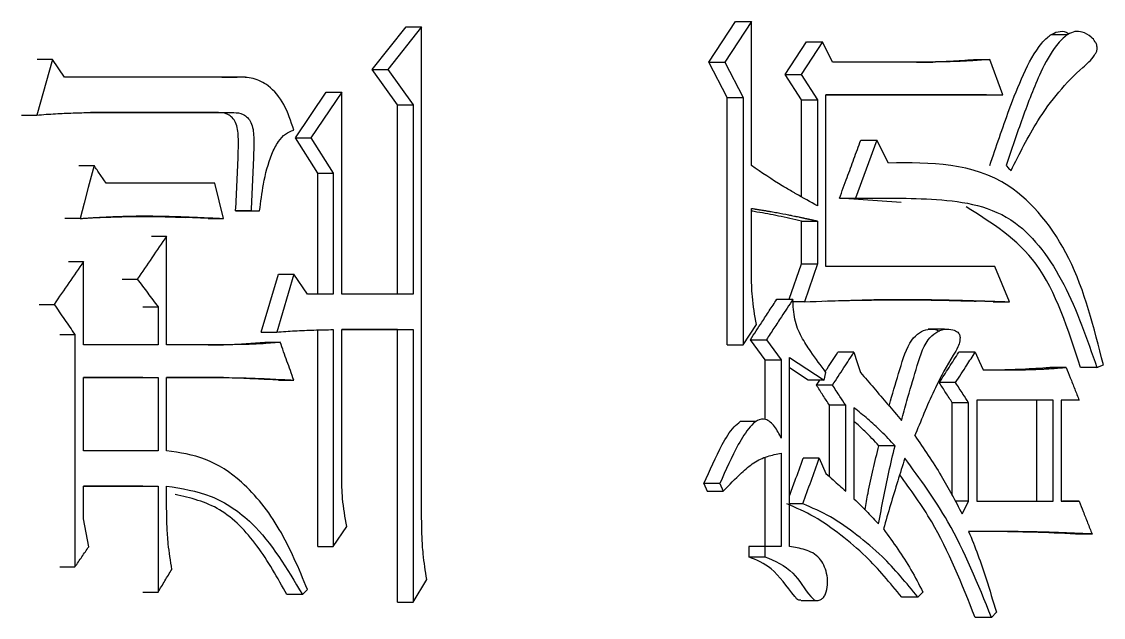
# Model space of a CAD drawing. Header units: millimetres. Extents: x 1953 to 4389, y 564 to 2287.
# Drawn here: x 2988.211 to 2992.85, y 826.643 to 829.196 of the extents above; entities that cross this region are included whole.
import ezdxf

# ---------------------------------------------------------------- set-up
doc = ezdxf.new("R2010")
doc.units = ezdxf.units.MM

msp = doc.modelspace()

# ---------------------------------------------------------------- linework, layer by layer
at = {"color": 7, "linetype": 'Continuous', "lineweight": 25}
for p, q in [((2989.7138, 828.9906), (2989.8593, 829.1745)), ((2989.9262, 829.1745), (2989.7805, 828.9906)), ((2989.8593, 829.1745), (2989.9262, 829.1745)), ((2989.9262, 827.0651), (2989.9262, 829.1745)), ((2991.1583, 829.0231), (2991.272, 829.1962)), ((2991.3407, 829.1962), (2991.2268, 829.0231)), ((2991.272, 829.1962), (2991.3407, 829.1962)), ((2991.3407, 828.5796), (2991.3407, 829.1962)), ((2992.6958, 829.1395), (2992.6244, 829.1395)), ((2991.4847, 828.969), (2991.5766, 829.1096)), ((2991.6457, 829.1096), (2991.5537, 828.969)), ((2991.5766, 829.1096), (2991.6457, 829.1096)), ((2991.6882, 829.0231), (2991.6457, 829.1096)), ((2988.3424, 829.0339), (2988.2753, 828.7959)), ((2988.3424, 829.0339), (2988.2776, 829.0339)), ((2988.3946, 828.9582), (2988.3424, 829.0339)), ((2991.1583, 829.0231), (2991.2268, 829.0231)), ((2991.2365, 828.8716), (2991.1583, 829.0231)), ((2991.2268, 829.0231), (2991.3052, 828.8716)), ((2992.1178, 829.0231), (2991.6882, 829.0231)), ((2992.0481, 829.0231), (2992.1178, 829.0231)), ((2992.2928, 829.0339), (2992.3629, 829.0339)), ((2992.4187, 828.8825), (2992.3629, 829.0339)), ((2989.7138, 828.9906), (2989.7805, 828.9906)), ((2989.823, 828.8392), (2989.7138, 828.9906)), ((2989.7805, 828.9906), (2989.8898, 828.8392)), ((2989.1354, 828.9582), (2988.3946, 828.9582)), ((2989.0695, 828.9582), (2989.1354, 828.9582)), ((2989.1709, 828.9576), (2989.1418, 828.9576)), ((2991.4847, 828.969), (2991.5537, 828.969)), ((2991.5554, 828.8608), (2991.4847, 828.969)), ((2991.5537, 828.969), (2991.6245, 828.8608)), ((2989.3851, 828.6986), (2989.5168, 828.8933)), ((2989.5832, 828.8933), (2989.4514, 828.6986)), ((2989.5168, 828.8933), (2989.5832, 828.8933)), ((2989.5832, 828.0279), (2989.5832, 828.8933)), ((2991.6599, 828.8825), (2992.4187, 828.8825)), ((2991.6599, 828.1469), (2991.6599, 828.8825)), ((2992.3486, 828.8825), (2991.6599, 828.8825)), ((2992.3486, 828.8825), (2992.4187, 828.8825)), ((2989.823, 828.8392), (2989.8898, 828.8392)), ((2989.823, 828.0279), (2989.823, 828.8392)), ((2989.8898, 828.8392), (2989.8898, 828.0279)), ((2991.2365, 828.8716), (2991.3052, 828.8716)), ((2991.2365, 827.8115), (2991.2365, 828.8716)), ((2991.5554, 828.8608), (2991.6245, 828.8608)), ((2991.5554, 828.445), (2991.5554, 828.8608)), ((2991.6245, 828.8608), (2991.6245, 828.4065)), ((2988.2106, 828.7959), (2988.2753, 828.7959)), ((2988.5062, 828.8067), (2989.1206, 828.8067)), ((2989.0548, 828.8067), (2988.5062, 828.8067)), ((2989.0549, 828.8067), (2989.1207, 828.8067)), ((2989.3851, 828.6986), (2989.4514, 828.6986)), ((2989.4802, 828.5471), (2989.3851, 828.6986)), ((2989.4514, 828.6986), (2989.5466, 828.5471)), ((2991.8787, 828.6878), (2991.7871, 828.439)), ((2991.8093, 828.6878), (2991.8787, 828.6878)), ((2991.9281, 828.5904), (2991.8787, 828.6878)), ((2988.4561, 828.5796), (2988.5211, 828.5796)), ((2989.4802, 828.5471), (2989.5466, 828.5471)), ((2989.4802, 828.0279), (2989.4802, 828.5471)), ((2989.5466, 828.5471), (2989.5466, 828.0279)), ((2989.0764, 828.3524), (2989.0395, 828.5038)), ((2991.982, 828.421), (2991.7178, 828.439)), ((2991.7178, 828.439), (2991.7871, 828.439)), ((2989.1943, 828.3849), (2989.1283, 828.3849)), ((2989.1651, 828.3849), (2989.2311, 828.3849)), ((2989.1943, 828.3849), (2989.2311, 828.3849)), ((2991.3407, 828.1144), (2991.3407, 828.3957)), ((2988.4616, 828.3524), (2988.3966, 828.3524)), ((2989.0106, 828.3524), (2988.9111, 828.3573)), ((2989.0106, 828.3524), (2989.0764, 828.3524)), ((2991.5554, 828.3416), (2991.6245, 828.3416)), ((2991.5554, 828.1577), (2991.5554, 828.3416)), ((2991.6245, 828.3416), (2991.6245, 828.1577)), ((2988.7672, 828.2767), (2988.8326, 828.2767)), ((2988.8326, 827.8115), (2988.8326, 828.2767)), ((2988.4115, 828.1685), (2988.4764, 828.1685)), ((2988.4764, 827.8115), (2988.4764, 828.1685)), ((2991.5026, 828.0063), (2991.5554, 828.1577)), ((2991.5554, 828.1577), (2991.6245, 828.1577)), ((2991.6245, 828.1577), (2991.5679, 827.9954)), ((2992.3838, 828.1469), (2991.6599, 828.1469)), ((2992.4467, 827.9955), (2992.3838, 828.1469)), ((2988.6414, 828.0928), (2988.7067, 828.0928)), ((2989.2385, 827.8656), (2989.3118, 828.1144)), ((2989.378, 828.1144), (2989.3046, 827.8656)), ((2989.3118, 828.1144), (2989.378, 828.1144)), ((2989.4367, 828.0279), (2989.378, 828.1144)), ((2989.5466, 828.0279), (2989.4367, 828.0279)), ((2989.8898, 828.0279), (2989.5832, 828.0279)), ((2991.4493, 828.0063), (2991.5183, 828.0063)), ((2992.3765, 827.9955), (2992.3037, 827.9982)), ((2988.2851, 827.9846), (2988.3498, 827.9846)), ((2988.7302, 827.9738), (2988.7956, 827.9738)), ((2988.7956, 827.9738), (2988.7956, 827.8115)), ((2991.5679, 827.9954), (2991.5112, 827.9954)), ((2992.3765, 827.9955), (2992.4467, 827.9955)), ((2989.2385, 827.8656), (2989.3046, 827.8656)), ((2989.4802, 826.9462), (2989.4802, 827.875)), ((2989.5466, 827.8764), (2989.5466, 826.9462)), ((2989.5832, 827.8764), (2989.8898, 827.8764)), ((2989.5832, 827.249), (2989.5832, 827.8764)), ((2989.823, 827.8764), (2989.5832, 827.8764)), ((2989.823, 827.8764), (2989.8898, 827.8764)), ((2989.823, 826.7082), (2989.823, 827.8764)), ((2989.8898, 827.8764), (2989.8898, 826.7082)), ((2991.3052, 827.8115), (2991.3621, 827.8981)), ((2992.1686, 827.8777), (2992.098, 827.8777)), ((2988.3743, 827.8548), (2988.4392, 827.8548)), ((2988.7956, 827.8115), (2988.4764, 827.8115)), ((2989.0764, 827.8115), (2988.8326, 827.8115)), ((2989.0106, 827.8115), (2989.0764, 827.8115)), ((2989.2532, 827.8224), (2989.3193, 827.8224)), ((2991.2365, 827.8115), (2991.3052, 827.8115)), ((2991.3359, 827.8332), (2991.4047, 827.8332)), ((2991.3997, 827.7466), (2991.3359, 827.8332)), ((2991.4047, 827.8332), (2991.4686, 827.7466)), ((2991.78, 827.7791), (2991.7107, 827.7791)), ((2992.3, 827.7791), (2992.23, 827.7791)), ((2991.3997, 827.7466), (2991.4686, 827.7466)), ((2991.3997, 827.4914), (2991.3997, 827.7466)), ((2991.4686, 827.7466), (2991.4686, 827.4113)), ((2991.5041, 827.7575), (2991.6528, 827.6601)), ((2991.5837, 827.6601), (2991.5041, 827.7123)), ((2991.6528, 827.6601), (2991.6599, 827.6926)), ((2992.6903, 827.7142), (2992.6198, 827.7142)), ((2988.4764, 827.3572), (2988.4764, 827.6709)), ((2988.4764, 827.6709), (2988.7956, 827.6709)), ((2988.7302, 827.6709), (2988.4764, 827.6709)), ((2988.7302, 827.6709), (2988.7956, 827.6709)), ((2988.7956, 827.6709), (2988.7956, 827.3572)), ((2988.8326, 827.6709), (2989.0764, 827.6709)), ((2988.8326, 827.3572), (2988.8326, 827.6709)), ((2989.0106, 827.6709), (2988.8326, 827.6709)), ((2989.0764, 827.6709), (2989.0106, 827.6709)), ((2989.3118, 827.6601), (2989.378, 827.6601)), ((2991.6528, 827.6601), (2991.5837, 827.6601)), ((2991.619, 827.6385), (2991.6331, 827.6601)), ((2991.6882, 827.6385), (2991.619, 827.6385)), ((2992.216, 827.6493), (2992.1461, 827.6493)), ((2991.7447, 827.5519), (2991.6755, 827.5519)), ((2991.6755, 827.246), (2991.6755, 827.5519)), ((2991.7447, 827.1841), (2991.7447, 827.5519)), ((2991.78, 827.5411), (2991.78, 827.1517)), ((2992.272, 827.5628), (2992.202, 827.5628)), ((2992.202, 827.1656), (2992.202, 827.5628)), ((2992.272, 827.1409), (2992.272, 827.5628)), ((2992.6347, 827.5736), (2992.307, 827.5736)), ((2992.307, 827.5736), (2992.307, 827.1409)), ((2992.5643, 827.1409), (2992.5643, 827.5736)), ((2992.6347, 827.1409), (2992.6347, 827.5736)), ((2992.7458, 827.5736), (2992.6694, 827.5736)), ((2992.6694, 827.5736), (2992.6694, 827.1409)), ((2991.3603, 827.483), (2991.2916, 827.483)), ((2988.7956, 827.3572), (2988.4764, 827.3572)), ((2991.9562, 827.3789), (2991.8867, 827.3789)), ((2991.3997, 826.9462), (2991.3997, 827.3286)), ((2991.4686, 827.3464), (2991.4686, 826.9462)), ((2991.6316, 827.3248), (2991.5625, 827.3248)), ((2991.2055, 827.2166), (2991.1369, 827.2166)), ((2991.1369, 827.2166), (2991.1511, 827.1842)), ((2991.2055, 827.2166), (2991.2197, 827.1842)), ((2988.4764, 827.2058), (2988.7956, 827.2058)), ((2988.4764, 827.0651), (2988.4764, 827.2058)), ((2988.7302, 827.2058), (2988.4764, 827.2058)), ((2988.7302, 827.2058), (2988.7956, 827.2058)), ((2988.7956, 827.2058), (2988.7956, 826.7514)), ((2988.8326, 827.1084), (2988.8326, 827.2058)), ((2991.1511, 827.1842), (2991.2197, 827.1842)), ((2992.272, 827.1409), (2992.2152, 827.1409)), ((2992.307, 827.1409), (2992.6347, 827.1409)), ((2992.307, 827.1409), (2992.5643, 827.1409)), ((2992.5643, 827.1409), (2992.6347, 827.1409)), ((2992.6694, 827.1409), (2992.7458, 827.1409)), ((2992.6694, 827.1409), (2992.6752, 827.1409)), ((2992.7458, 827.1409), (2992.6752, 827.1409)), ((2989.5466, 826.9462), (2989.6052, 827.0327)), ((2992.8013, 827.0003), (2992.7307, 827.0003)), ((2991.3976, 826.9462), (2991.3288, 826.9462)), ((2991.3288, 826.9462), (2991.3288, 826.9029)), ((2991.3976, 826.9462), (2991.3976, 826.9029)), ((2991.4686, 826.9462), (2991.3976, 826.9462)), ((2991.3288, 826.9029), (2991.3976, 826.9029)), ((2989.8898, 826.7082), (2989.948, 826.8055)), ((2988.7302, 826.7514), (2988.7956, 826.7514)), ((2989.4147, 826.7406), (2989.4367, 826.7623)), ((2992.0546, 826.7298), (2992.0757, 826.7515)), ((2989.4147, 826.7406), (2989.3485, 826.7406)), ((2991.5534, 826.7152), (2991.623, 826.7152)), ((2992.3698, 826.6433), (2992.3908, 826.6649)), ((2992.3698, 826.6433), (2992.2998, 826.6433))]:
    msp.add_line(p, q, dxfattribs=at)
at = {"color": 7, "linetype": 'Continuous', "lineweight": 25, "flags": 128}
for points in [[(2991.3052, 828.8716), (2991.3052, 828.4513), (2991.3052, 827.8115)], [(2988.5211, 828.5796), (2988.4963, 828.485), (2988.4789, 828.4187), (2988.4616, 828.3524)], [(2992.4327, 828.5795), (2992.4432, 828.5687), (2992.4537, 828.5579)], [(2988.4392, 827.8548), (2988.4392, 827.3572), (2988.4392, 826.8596)], [(2991.78, 827.7791), (2991.7941, 827.7358), (2991.8082, 827.6926)], [(2992.3, 827.7791), (2992.3174, 827.7412), (2992.3349, 827.7034)], [(2991.5041, 826.9462), (2991.5041, 827.3518), (2991.5041, 827.7575)], [(2992.8221, 827.7142), (2992.7934, 827.7142), (2992.7724, 827.7142), (2992.7514, 827.7142)], [(2991.6316, 827.3248), (2991.6457, 827.2923), (2991.6599, 827.2599)], [(2991.5608, 827.13), (2991.5434, 827.13), (2991.5259, 827.13), (2991.5041, 827.13)], [(2992.244, 827.0868), (2992.258, 827.1138), (2992.272, 827.1409)], [(2988.4988, 826.9461), (2988.4876, 827.0056), (2988.4764, 827.0651)], [(2989.4802, 826.9462), (2989.4968, 826.9462), (2989.5134, 826.9462), (2989.5466, 826.9462)], [(2988.3744, 826.8596), (2988.3905, 826.8596), (2988.4068, 826.8596), (2988.4392, 826.8596)], [(2989.823, 826.7082), (2989.8397, 826.7082), (2989.8564, 826.7082), (2989.8898, 826.7082)], [(2992.0546, 826.7298), (2992.0292, 826.7298), (2992.0071, 826.7298), (2991.985, 826.7298)]]:
    msp.add_lwpolyline(points, dxfattribs=at)
at = {"color": 7, "linetype": 'Continuous', "lineweight": 25}
for points, knots in [([(2992.3626, 828.5795), (2992.3898, 828.6599), (2992.4347, 828.7925), (2992.5049, 828.9716), (2992.5631, 829.0835), (2992.619, 829.1382), (2992.6548, 829.1558), (2992.6842, 829.1558), (2992.6989, 829.146), (2992.703, 829.1432)], [0, 0, 0, 0, 0.3361485, 0.5545018, 0.7752187, 0.8508574, 0.9131508, 0.9759063, 1, 1, 1, 1]), ([(2992.4537, 828.5579), (2992.4903, 828.6309), (2992.5757, 828.8011), (2992.7057, 828.9553), (2992.8008, 829.0332), (2992.8188, 829.0633), (2992.8231, 829.0754), (2992.8236, 829.0871), (2992.821, 829.0986), (2992.8131, 829.1144), (2992.7929, 829.1358), (2992.7631, 829.1529), (2992.7277, 829.1563), (2992.6881, 829.1384), (2992.6342, 829.0834), (2992.5689, 828.9599), (2992.5018, 828.7836), (2992.4558, 828.6477), (2992.4328, 828.5795)], [0, 0, 0, 0, 0.163054, 0.3801016, 0.4338943, 0.4429487, 0.4520876, 0.4580059, 0.4639132, 0.4738466, 0.4929621, 0.5283931, 0.555625, 0.5828501, 0.6338445, 0.7244784, 0.8619279, 1, 1, 1, 1]), ([(2992.0481, 829.0231), (2992.0724, 829.0234), (2992.1212, 829.0239), (2992.2028, 829.0272), (2992.2599, 829.0315), (2992.2928, 829.0339)], [0, 0, 0, 0, 0.297859, 0.595729, 1, 1, 1, 1]), ([(2992.3629, 829.0339), (2992.3386, 829.0321), (2992.2902, 829.0283), (2992.2085, 829.0244), (2992.151, 829.0236), (2992.1178, 829.0231)], [0, 0, 0, 0, 0.29749, 0.594994, 1, 1, 1, 1]), ([(2989.378, 828.731), (2989.3654, 828.7692), (2989.3407, 828.8441), (2989.2765, 828.9221), (2989.2041, 828.9575), (2989.1582, 828.9579), (2989.1354, 828.9582)], [0, 0, 0, 0, 0.2915358, 0.5725288, 0.7872386, 1, 1, 1, 1]), ([(2988.2753, 828.7959), (2988.3022, 828.798), (2988.3541, 828.802), (2988.4311, 828.8052), (2988.4812, 828.8062), (2988.5062, 828.8067)], [0, 0, 0, 0, 0.349385, 0.674644, 1, 1, 1, 1]), ([(2989.1283, 828.3849), (2989.1328, 828.4689), (2989.1383, 828.5748), (2989.1414, 828.7007), (2989.1347, 828.7654), (2989.0965, 828.8042), (2989.0686, 828.8059), (2989.0548, 828.8067)], [0, 0, 0, 0, 0.512304, 0.645208, 0.775979, 0.889287, 1, 1, 1, 1]), ([(2989.1206, 828.8067), (2989.1345, 828.8059), (2989.1624, 828.8042), (2989.2007, 828.7654), (2989.2074, 828.7007), (2989.2043, 828.5748), (2989.1987, 828.4689), (2989.1943, 828.3849)], [0, 0, 0, 0, 0.110827, 0.224198, 0.354947, 0.487818, 1, 1, 1, 1]), ([(2989.2311, 828.3849), (2989.236, 828.4232), (2989.2468, 828.5066), (2989.2726, 828.6094), (2989.3082, 828.6798), (2989.3404, 828.7182), (2989.3654, 828.7267), (2989.378, 828.731)], [0, 0, 0, 0, 0.277213, 0.601616, 0.758833, 0.878188, 1, 1, 1, 1]), ([(2991.7178, 828.439), (2991.7288, 828.4689), (2991.7496, 828.5254), (2991.7801, 828.6083), (2991.7996, 828.6613), (2991.8093, 828.6878)], [0, 0, 0, 0, 0.361499, 0.68075, 1, 1, 1, 1]), ([(2988.5731, 828.5038), (2988.5644, 828.5165), (2988.5471, 828.5417), (2988.5297, 828.5669), (2988.5211, 828.5796)], [0, 0, 0, 0, 0.499998, 1, 1, 1, 1]), ([(2991.6245, 828.4065), (2991.5933, 828.4237), (2991.5583, 828.4431), (2991.5078, 828.4719), (2991.4433, 828.5089), (2991.3845, 828.5494), (2991.3407, 828.5796)], [0, 0, 0, 0, 0.3251759, 0.3658228, 0.5284142, 1, 1, 1, 1]), ([(2992.8498, 827.725), (2992.8099, 827.8844), (2992.7323, 828.1948), (2992.407, 828.5947), (2992.1085, 828.592), (2991.9281, 828.5904)], [0, 0, 0, 0, 0.294377, 0.573566, 1, 1, 1, 1]), ([(2989.0395, 828.5038), (2988.9702, 828.5038), (2988.8151, 828.5038), (2988.6592, 828.5038), (2988.5731, 828.5038)], [0, 0, 0, 0, 0.447226, 1, 1, 1, 1]), ([(2991.7871, 828.439), (2991.9022, 828.4405), (2992.1324, 828.4437), (2992.4685, 828.3918), (2992.6966, 828.0765), (2992.7797, 827.8366), (2992.8221, 827.7142)], [0, 0, 0, 0, 0.273656, 0.546764, 0.768873, 1, 1, 1, 1]), ([(2989.1283, 828.3849), (2989.1352, 828.3849), (2989.1474, 828.3849), (2989.1597, 828.3849), (2989.1651, 828.3849)], [0, 0, 0, 0, 0.56, 1, 1, 1, 1]), ([(2991.3407, 828.3957), (2991.3428, 828.3954), (2991.347, 828.3947), (2991.3522, 828.3939), (2991.3574, 828.3931), (2991.3616, 828.3924), (2991.3658, 828.3917), (2991.37, 828.3911), (2991.3741, 828.3904), (2991.3793, 828.3896), (2991.3835, 828.3889), (2991.3887, 828.3881), (2991.3939, 828.3872), (2991.4002, 828.3862), (2991.4065, 828.3852), (2991.4127, 828.3841), (2991.419, 828.3831), (2991.4315, 828.381), (2991.4585, 828.3762), (2991.4855, 828.371), (2991.5063, 828.3669), (2991.5145, 828.3652), (2991.5228, 828.3635), (2991.5332, 828.3613), (2991.5415, 828.3596), (2991.5498, 828.3578), (2991.556, 828.3565), (2991.5611, 828.3554), (2991.5663, 828.3543), (2991.5704, 828.3534), (2991.5746, 828.3525), (2991.5787, 828.3516), (2991.5829, 828.3507), (2991.588, 828.3496), (2991.5922, 828.3487), (2991.5973, 828.3476), (2991.6015, 828.3467), (2991.6056, 828.3458), (2991.6097, 828.3449), (2991.6139, 828.3439), (2991.6191, 828.3428), (2991.6223, 828.3421), (2991.6245, 828.3416)], [0, 0, 0, 0, 0.021952, 0.043903, 0.054879, 0.07683, 0.087806, 0.098782, 0.120733, 0.131709, 0.15366, 0.164636, 0.186587, 0.208539, 0.23049, 0.252442, 0.274393, 0.296345, 0.384151, 0.559767, 0.581718, 0.60367, 0.647573, 0.669524, 0.713427, 0.735378, 0.75733, 0.779281, 0.790257, 0.812208, 0.823184, 0.83416, 0.856111, 0.867087, 0.889038, 0.900014, 0.921966, 0.932941, 0.943917, 0.965868, 0.976844, 1, 1, 1, 1]), ([(2991.5554, 828.3416), (2991.5224, 828.3489), (2991.4588, 828.3629), (2991.3872, 828.3766), (2991.3486, 828.383), (2991.3407, 828.3843)], [0, 0, 0, 0, 0.463687, 0.891018, 1, 1, 1, 1]), ([(2992.7514, 827.7142), (2992.699, 827.8775), (2992.5973, 828.1942), (2992.371, 828.3341), (2992.2614, 828.4019)], [0, 0, 0, 0, 0.515406, 1, 1, 1, 1]), ([(2988.4616, 828.3524), (2988.4639, 828.3526), (2988.4687, 828.3529), (2988.4759, 828.3533), (2988.483, 828.3538), (2988.4902, 828.3543), (2988.4974, 828.3548), (2988.5045, 828.3552), (2988.5117, 828.3557), (2988.5176, 828.3561), (2988.5236, 828.3564), (2988.5296, 828.3568), (2988.5391, 828.3574), (2988.5487, 828.3579), (2988.5606, 828.3586), (2988.5725, 828.3593), (2988.5868, 828.36), (2988.6154, 828.3613), (2988.6774, 828.3634), (2988.7537, 828.3638), (2988.8203, 828.3626), (2988.8535, 828.3617), (2988.8773, 828.3611), (2988.8963, 828.3605), (2988.92, 828.3596), (2988.939, 828.3588), (2988.958, 828.358), (2988.9722, 828.3573), (2988.9864, 828.3566), (2989.0007, 828.356), (2989.0125, 828.3555), (2989.022, 828.3551), (2989.0291, 828.3547), (2989.0362, 828.3544), (2989.0433, 828.3541), (2989.0504, 828.3537), (2989.0575, 828.3534), (2989.0634, 828.3531), (2989.0697, 828.3528), (2989.0737, 828.3525), (2989.0764, 828.3524)], [0, 0, 0, 0, 0.011607, 0.023213, 0.034819, 0.046426, 0.058032, 0.069639, 0.081245, 0.092852, 0.098655, 0.110262, 0.121868, 0.145081, 0.156687, 0.1799, 0.203113, 0.226326, 0.31918, 0.504901, 0.597754, 0.64418, 0.667393, 0.713819, 0.737032, 0.783458, 0.806671, 0.829884, 0.853097, 0.87631, 0.899523, 0.911129, 0.922736, 0.934342, 0.945949, 0.957555, 0.969162, 0.980768, 0.986572, 1, 1, 1, 1]), ([(2988.5282, 828.3565), (2988.5282, 828.3565), (2988.5281, 828.3565), (2988.5287, 828.3565), (2988.5471, 828.3572), (2988.6183, 828.36), (2988.6876, 828.3613), (2988.7303, 828.3616), (2988.7455, 828.3616), (2988.748, 828.3616), (2988.7472, 828.3616), (2988.7725, 828.3614), (2988.8264, 828.3606), (2988.8749, 828.3587), (2988.9141, 828.3572)], [0, 0, 0, 0, 0.0005302, 0.0045089, 0.0140623, 0.2259043, 0.4170896, 0.5139281, 0.5242527, 0.5327033, 0.5574379, 0.6257596, 0.6972067, 1, 1, 1, 1]), ([(2988.8326, 828.2767), (2988.8116, 828.246), (2988.7697, 828.1847), (2988.7277, 828.1234), (2988.7067, 828.0928)], [0, 0, 0, 0, 0.5, 1, 1, 1, 1]), ([(2988.4764, 828.1685), (2988.4554, 828.1379), (2988.4132, 828.0766), (2988.371, 828.0153), (2988.3498, 827.9846)], [0, 0, 0, 0, 0.5, 1, 1, 1, 1]), ([(2988.7067, 828.0928), (2988.7215, 828.0729), (2988.7512, 828.0333), (2988.7808, 827.9936), (2988.7956, 827.9738)], [0, 0, 0, 0, 0.499998, 1, 1, 1, 1]), ([(2991.3621, 827.8981), (2991.355, 827.9378), (2991.3423, 828.009), (2991.3412, 828.0821), (2991.3407, 828.1144)], [0, 0, 0, 0, 0.558835, 1, 1, 1, 1]), ([(2991.3359, 827.8332), (2991.3523, 827.8582), (2991.3794, 827.8995), (2991.4172, 827.9572), (2991.4386, 827.9899), (2991.4493, 828.0063)], [0, 0, 0, 0, 0.432882, 0.716441, 1, 1, 1, 1]), ([(2991.5183, 828.0063), (2991.5019, 827.9813), (2991.4748, 827.94), (2991.4369, 827.8823), (2991.4155, 827.8496), (2991.4047, 827.8332)], [0, 0, 0, 0, 0.432629, 0.716314, 1, 1, 1, 1]), ([(2991.6599, 827.6926), (2991.638, 827.7225), (2991.6018, 827.7718), (2991.5533, 827.8438), (2991.5222, 827.9196), (2991.5196, 827.9771), (2991.5183, 828.0063)], [0, 0, 0, 0, 0.334385, 0.552202, 0.773272, 1, 1, 1, 1]), ([(2991.5679, 827.9954), (2991.6341, 827.998), (2991.7666, 828.0032), (2991.9151, 828.006), (2991.9994, 828.0059), (2992.02, 828.0058), (2992.0262, 828.0058), (2992.0324, 828.0057), (2992.0385, 828.0057), (2992.0447, 828.0056), (2992.0529, 828.0056), (2992.0611, 828.0055), (2992.0694, 828.0054), (2992.0755, 828.0053), (2992.0817, 828.0052), (2992.0878, 828.0052), (2992.094, 828.0051), (2992.1002, 828.005), (2992.1084, 828.0049), (2992.1166, 828.0047), (2992.1248, 828.0046), (2992.131, 828.0045), (2992.1371, 828.0044), (2992.1433, 828.0042), (2992.1494, 828.0041), (2992.1556, 828.004), (2992.1617, 828.0039), (2992.1679, 828.0037), (2992.1761, 828.0036), (2992.1843, 828.0034), (2992.1925, 828.0032), (2992.1987, 828.003), (2992.2048, 828.0029), (2992.211, 828.0027), (2992.2171, 828.0026), (2992.2233, 828.0024), (2992.2314, 828.0022), (2992.2396, 828.002), (2992.2478, 828.0018), (2992.254, 828.0016), (2992.2601, 828.0014), (2992.2663, 828.0012), (2992.2724, 828.0011), (2992.2785, 828.0009), (2992.2847, 828.0007), (2992.2908, 828.0005), (2992.299, 828.0003), (2992.3072, 828), (2992.3154, 827.9998), (2992.3215, 827.9996), (2992.3277, 827.9994), (2992.3338, 827.9992), (2992.3399, 827.999), (2992.3461, 827.9988), (2992.3542, 827.9985), (2992.3624, 827.9983), (2992.3706, 827.998), (2992.3767, 827.9978), (2992.3828, 827.9976), (2992.389, 827.9974), (2992.3951, 827.9972), (2992.4012, 827.997), (2992.4074, 827.9968), (2992.4155, 827.9965), (2992.4237, 827.9962), (2992.4319, 827.996), (2992.4388, 827.9957), (2992.4438, 827.9956), (2992.4467, 827.9955)], [0, 0, 0, 0, 0.22469, 0.449389, 0.505561, 0.512583, 0.519604, 0.526626, 0.533648, 0.540669, 0.547691, 0.561734, 0.568755, 0.575777, 0.582798, 0.58982, 0.596841, 0.603863, 0.610884, 0.624928, 0.631949, 0.638971, 0.645992, 0.653014, 0.660035, 0.667057, 0.674078, 0.6811, 0.688121, 0.702165, 0.709186, 0.716208, 0.723229, 0.730251, 0.737272, 0.744294, 0.751315, 0.765358, 0.77238, 0.779401, 0.786423, 0.793445, 0.800466, 0.807488, 0.814509, 0.821531, 0.828552, 0.842595, 0.849617, 0.856638, 0.86366, 0.870682, 0.877703, 0.884725, 0.891746, 0.905789, 0.912811, 0.919832, 0.926854, 0.933875, 0.940897, 0.947918, 0.95494, 0.961962, 0.976005, 0.983026, 0.990048, 1, 1, 1, 1]), ([(2991.6567, 827.9988), (2991.6701, 827.9993), (2991.7465, 828.0017), (2991.9621, 828.0055), (2992.1469, 828.0027), (2992.2484, 828.0002), (2992.2884, 827.999), (2992.3035, 827.9985), (2992.3037, 827.9985), (2992.3038, 827.9985)], [0, 0, 0, 0, 0.091246, 0.521297, 0.77416, 0.895412, 0.961125, 0.976415, 1, 1, 1, 1]), ([(2988.3498, 827.9846), (2988.3648, 827.963), (2988.3946, 827.9197), (2988.4243, 827.8764), (2988.4392, 827.8548)], [0, 0, 0, 0, 0.499998, 1, 1, 1, 1]), ([(2989.3046, 827.8656), (2989.3305, 827.8676), (2989.3837, 827.8718), (2989.4645, 827.875), (2989.5192, 827.876), (2989.5466, 827.8764)], [0, 0, 0, 0, 0.320446, 0.660167, 1, 1, 1, 1]), ([(2991.9313, 827.549), (2991.9332, 827.5562), (2991.9472, 827.6089), (2991.9772, 827.7034), (2992.0087, 827.8156), (2992.0597, 827.8653), (2992.0967, 827.8799), (2992.1271, 827.8798), (2992.1426, 827.8713), (2992.1466, 827.8691)], [0, 0, 0, 0, 0.046643, 0.342403, 0.639171, 0.748921, 0.858405, 0.963449, 1, 1, 1, 1]), ([(2991.9843, 827.4871), (2991.9916, 827.515), (2992.0109, 827.5887), (2992.0467, 827.7036), (2992.0786, 827.816), (2992.1298, 827.8655), (2992.1672, 827.8806), (2992.1999, 827.8779), (2992.2215, 827.8692), (2992.2307, 827.8588), (2992.2342, 827.8509), (2992.2356, 827.8406), (2992.2338, 827.8235), (2992.2251, 827.7965), (2992.1853, 827.7339), (2992.119, 827.6152), (2992.071, 827.4934), (2992.0417, 827.4248), (2992.0405, 827.4222)], [0, 0, 0, 0, 0.080829, 0.213073, 0.345773, 0.395058, 0.444233, 0.491132, 0.518332, 0.527917, 0.53551, 0.543103, 0.555865, 0.581938, 0.622671, 0.782526, 0.991638, 1, 1, 1, 1]), ([(2989.0106, 827.8115), (2989.0383, 827.8117), (2989.0927, 827.8119), (2989.1736, 827.8161), (2989.2266, 827.8203), (2989.2532, 827.8224)], [0, 0, 0, 0, 0.342239, 0.67104, 1, 1, 1, 1]), ([(2989.3193, 827.8224), (2989.2917, 827.8197), (2989.2376, 827.8146), (2989.1565, 827.812), (2989.1031, 827.8117), (2989.0764, 827.8115)], [0, 0, 0, 0, 0.341779, 0.670798, 1, 1, 1, 1]), ([(2989.378, 827.6601), (2989.3682, 827.6871), (2989.3487, 827.7412), (2989.3291, 827.7953), (2989.3193, 827.8224)], [0, 0, 0, 0, 0.499999, 1, 1, 1, 1]), ([(2991.657, 827.6967), (2991.6596, 827.7007), (2991.6775, 827.7282), (2991.6954, 827.7557), (2991.7107, 827.7791)], [0, 0, 0, 0, 0.147167, 1, 1, 1, 1]), ([(2991.6882, 827.6385), (2991.6963, 827.651), (2991.7126, 827.6759), (2991.7433, 827.7228), (2991.7657, 827.7572), (2991.78, 827.7791)], [0, 0, 0, 0, 0.2662424, 0.5324848, 1, 1, 1, 1]), ([(2992.1461, 827.6493), (2992.1601, 827.6709), (2992.1881, 827.7142), (2992.216, 827.7575), (2992.23, 827.7791)], [0, 0, 0, 0, 0.4999997, 1, 1, 1, 1]), ([(2992.216, 827.6493), (2992.2241, 827.6618), (2992.2402, 827.6867), (2992.2682, 827.73), (2992.2881, 827.7608), (2992.3, 827.7791)], [0, 0, 0, 0, 0.288429, 0.576858, 1, 1, 1, 1]), ([(2992.8221, 827.7142), (2992.8267, 827.716), (2992.8359, 827.7196), (2992.8452, 827.7232), (2992.8498, 827.725)], [0, 0, 0, 0, 0.499988, 1, 1, 1, 1]), ([(2991.8082, 827.6926), (2991.8271, 827.6705), (2991.866, 827.6253), (2991.9247, 827.5568), (2991.9644, 827.5103), (2991.9843, 827.4871)], [0, 0, 0, 0, 0.321741, 0.660871, 1, 1, 1, 1]), ([(2992.3348, 827.7037), (2992.351, 827.7037), (2992.4068, 827.7038), (2992.5018, 827.707), (2992.5805, 827.7118), (2992.6198, 827.7142)], [0, 0, 0, 0, 0.170166, 0.585003, 1, 1, 1, 1]), ([(2992.3349, 827.7034), (2992.3745, 827.7033), (2992.4165, 827.7032), (2992.4609, 827.7037), (2992.4682, 827.7038), (2992.4756, 827.7039), (2992.483, 827.704), (2992.4892, 827.7041), (2992.4954, 827.7042), (2992.5003, 827.7043), (2992.5065, 827.7044), (2992.5126, 827.7046), (2992.5225, 827.7048), (2992.5323, 827.7051), (2992.5422, 827.7054), (2992.5496, 827.7056), (2992.5569, 827.7059), (2992.5668, 827.7063), (2992.5754, 827.7067), (2992.584, 827.7071), (2992.5889, 827.7073), (2992.5951, 827.7076), (2992.6012, 827.708), (2992.611, 827.7085), (2992.6209, 827.7091), (2992.6332, 827.7099), (2992.643, 827.7106), (2992.6553, 827.7115), (2992.6651, 827.7123), (2992.6776, 827.7132), (2992.6851, 827.7138), (2992.6903, 827.7142)], [0, 0, 0, 0, 0.332695, 0.353489, 0.374282, 0.395075, 0.415869, 0.436662, 0.447059, 0.467852, 0.478249, 0.499042, 0.519836, 0.561423, 0.582216, 0.603009, 0.623803, 0.644596, 0.686183, 0.69658, 0.717373, 0.72777, 0.748563, 0.769356, 0.810943, 0.831737, 0.873323, 0.894117, 0.935704, 0.956497, 1, 1, 1, 1]), ([(2992.6903, 827.7142), (2992.6961, 827.6995), (2992.7082, 827.6687), (2992.7268, 827.6218), (2992.7395, 827.5897), (2992.7458, 827.5736)], [0, 0, 0, 0, 0.3137275, 0.6568637, 1, 1, 1, 1]), ([(2989.3118, 827.6601), (2989.2796, 827.6617), (2989.2134, 827.6649), (2989.113, 827.6695), (2989.0447, 827.6704), (2989.0106, 827.6709)], [0, 0, 0, 0, 0.321994, 0.660963, 1, 1, 1, 1]), ([(2989.0764, 827.6709), (2989.1088, 827.6705), (2989.1754, 827.6696), (2989.2759, 827.6651), (2989.344, 827.6617), (2989.378, 827.6601)], [0, 0, 0, 0, 0.321579, 0.660777, 1, 1, 1, 1]), ([(2991.6755, 827.5519), (2991.666, 827.5664), (2991.6472, 827.5952), (2991.6284, 827.6241), (2991.619, 827.6385)], [0, 0, 0, 0, 0.500002, 1, 1, 1, 1]), ([(2991.7447, 827.5519), (2991.7366, 827.5644), (2991.7231, 827.5851), (2991.7042, 827.6139), (2991.6935, 827.6303), (2991.6882, 827.6385)], [0, 0, 0, 0, 0.4326487, 0.7163239, 1, 1, 1, 1]), ([(2992.202, 827.5628), (2992.1927, 827.5772), (2992.1741, 827.606), (2992.1554, 827.6349), (2992.1461, 827.6493)], [0, 0, 0, 0, 0.500002, 1, 1, 1, 1]), ([(2992.272, 827.5628), (2992.2639, 827.5752), (2992.2505, 827.5959), (2992.2319, 827.6247), (2992.2213, 827.6411), (2992.216, 827.6493)], [0, 0, 0, 0, 0.432649, 0.716324, 1, 1, 1, 1]), ([(2991.9562, 827.3789), (2991.9366, 827.3997), (2991.8989, 827.4399), (2991.8399, 827.4939), (2991.8, 827.5253), (2991.78, 827.5411)], [0, 0, 0, 0, 0.349925, 0.674457, 1, 1, 1, 1]), ([(2991.4686, 827.4113), (2991.4597, 827.4287), (2991.4421, 827.4627), (2991.4048, 827.4973), (2991.3639, 827.4901), (2991.324, 827.4496), (2991.2675, 827.3609), (2991.2301, 827.274), (2991.2055, 827.2166)], [0, 0, 0, 0, 0.121784, 0.238894, 0.329996, 0.425945, 0.621085, 1, 1, 1, 1]), ([(2991.1369, 827.2166), (2991.1618, 827.2732), (2991.1996, 827.3591), (2991.2531, 827.4502), (2991.2835, 827.4751), (2991.2924, 827.4824)], [0, 0, 0, 0, 0.578164, 0.875853, 1, 1, 1, 1]), ([(2991.8867, 827.3789), (2991.8672, 827.3999), (2991.8327, 827.437), (2991.796, 827.4697), (2991.78, 827.4839)], [0, 0, 0, 0, 0.56596, 1, 1, 1, 1]), ([(2992.0406, 827.4222), (2992.0795, 827.3659), (2992.1354, 827.285), (2992.2004, 827.1697), (2992.2294, 827.1144), (2992.244, 827.0868)], [0, 0, 0, 0, 0.532376, 0.766064, 1, 1, 1, 1]), ([(2989.4367, 826.7623), (2989.3997, 826.8513), (2989.3265, 827.027), (2989.1734, 827.22), (2989.0024, 827.3325), (2988.8889, 827.349), (2988.8326, 827.3572)], [0, 0, 0, 0, 0.289657, 0.571456, 0.787204, 1, 1, 1, 1]), ([(2991.8275, 827.1047), (2991.8316, 827.1285), (2991.8418, 827.1868), (2991.8626, 827.2779), (2991.8787, 827.3452), (2991.8867, 827.3789)], [0, 0, 0, 0, 0.256892, 0.628328, 1, 1, 1, 1]), ([(2991.8858, 827.0435), (2991.8997, 827.1176), (2991.9209, 827.2303), (2991.9472, 827.3409), (2991.9562, 827.3789)], [0, 0, 0, 0, 0.6569803, 1, 1, 1, 1]), ([(2991.2197, 827.1842), (2991.2455, 827.2107), (2991.2879, 827.2541), (2991.3498, 827.3087), (2991.4084, 827.3355), (2991.4486, 827.3428), (2991.4686, 827.3464)], [0, 0, 0, 0, 0.3446396, 0.5657566, 0.7835326, 1, 1, 1, 1]), ([(2991.5041, 827.1639), (2991.5118, 827.1851), (2991.5312, 827.2387), (2991.5507, 827.2923), (2991.5625, 827.3248)], [0, 0, 0, 0, 0.3946343, 1, 1, 1, 1]), ([(2991.5608, 827.1301), (2991.5726, 827.1625), (2991.5962, 827.2274), (2991.6198, 827.2923), (2991.6316, 827.3248)], [0, 0, 0, 0, 0.4999996, 1, 1, 1, 1]), ([(2991.9984, 827.3248), (2991.9882, 827.2927), (2991.9673, 827.2265), (2991.9367, 827.1256), (2991.9168, 827.0565), (2991.9069, 827.0219)], [0, 0, 0, 0, 0.320379, 0.660141, 1, 1, 1, 1]), ([(2992.3698, 826.6433), (2992.3126, 826.785), (2992.2111, 827.0362), (2992.063, 827.2372), (2991.9984, 827.3248)], [0, 0, 0, 0, 0.5642098, 1, 1, 1, 1]), ([(2991.6599, 827.2599), (2991.6701, 827.2508), (2991.6894, 827.2336), (2991.7176, 827.2083), (2991.7357, 827.1922), (2991.7447, 827.1841)], [0, 0, 0, 0, 0.361282, 0.680641, 1, 1, 1, 1]), ([(2992.2998, 826.6433), (2992.2432, 826.7857), (2992.1543, 827.0097), (2992.0239, 827.1892), (2991.9763, 827.2547)], [0, 0, 0, 0, 0.635566, 1, 1, 1, 1]), ([(2989.6052, 827.0327), (2989.5979, 827.0724), (2989.5849, 827.1436), (2989.5837, 827.2168), (2989.5832, 827.249)], [0, 0, 0, 0, 0.5588348, 1, 1, 1, 1]), ([(2988.8326, 827.2058), (2988.8969, 827.1957), (2989.0264, 827.1755), (2989.242, 827.0318), (2989.3488, 826.8518), (2989.4147, 826.7406)], [0, 0, 0, 0, 0.2734639, 0.5510094, 1, 1, 1, 1]), ([(2989.3485, 826.7406), (2989.308, 826.8126), (2989.2282, 826.9547), (2989.0662, 827.1238), (2988.9345, 827.1549), (2988.8688, 827.1704)], [0, 0, 0, 0, 0.339729, 0.670692, 1, 1, 1, 1]), ([(2991.985, 826.7298), (2991.9352, 826.7903), (2991.8535, 826.8896), (2991.7243, 826.9976), (2991.6119, 827.0779), (2991.5317, 827.1127), (2991.4918, 827.13)], [0, 0, 0, 0, 0.34442, 0.564747, 0.783429, 1, 1, 1, 1]), ([(2992.0546, 826.7298), (2992.0047, 826.7903), (2991.9229, 826.8896), (2991.7936, 826.9976), (2991.6811, 827.0779), (2991.6008, 827.1127), (2991.5608, 827.13)], [0, 0, 0, 0, 0.34436, 0.564684, 0.783385, 1, 1, 1, 1]), ([(2991.78, 827.1517), (2991.7901, 827.1419), (2991.8102, 827.1222), (2991.8457, 827.0866), (2991.8706, 827.0598), (2991.8858, 827.0435)], [0, 0, 0, 0, 0.280921, 0.561854, 1, 1, 1, 1]), ([(2992.7458, 827.1409), (2992.7516, 827.1262), (2992.7638, 827.0954), (2992.7823, 827.0485), (2992.7949, 827.0163), (2992.8013, 827.0003)], [0, 0, 0, 0, 0.313727, 0.656864, 1, 1, 1, 1]), ([(2988.8548, 826.8488), (2988.8491, 826.8852), (2988.8394, 826.946), (2988.8336, 827.0331), (2988.8329, 827.0833), (2988.8326, 827.1084)], [0, 0, 0, 0, 0.425426, 0.712082, 1, 1, 1, 1]), ([(2989.948, 826.8055), (2989.9424, 826.8419), (2989.9329, 826.9028), (2989.9271, 826.9899), (2989.9265, 827.04), (2989.9262, 827.0651)], [0, 0, 0, 0, 0.425369, 0.712054, 1, 1, 1, 1]), ([(2991.9069, 827.0219), (2991.9275, 826.9933), (2991.9682, 826.9368), (2992.0262, 826.8483), (2992.0592, 826.7838), (2992.0757, 826.7515)], [0, 0, 0, 0, 0.3384511, 0.6681197, 1, 1, 1, 1]), ([(2992.8013, 827.0003), (2992.7936, 827.0006), (2992.7783, 827.0013), (2992.7592, 827.0021), (2992.7439, 827.0028), (2992.7324, 827.0033), (2992.7228, 827.0037), (2992.7132, 827.0041), (2992.6998, 827.0046), (2992.6807, 827.0054), (2992.6615, 827.0061), (2992.6423, 827.0068), (2992.6269, 827.0074), (2992.6078, 827.008), (2992.5924, 827.0084), (2992.5732, 827.0089), (2992.5578, 827.0093), (2992.5424, 827.0096), (2992.5271, 827.0099), (2992.5117, 827.0102), (2992.4924, 827.0104), (2992.479, 827.0106), (2992.4655, 827.0107), (2992.4578, 827.0108), (2992.4481, 827.0109), (2992.4404, 827.0109), (2992.4327, 827.011), (2992.425, 827.011), (2992.4173, 827.011), (2992.4077, 827.0111), (2992.4, 827.0111), (2992.3903, 827.0111), (2992.3826, 827.0112), (2992.373, 827.0112), (2992.3653, 827.0112), (2992.3576, 827.0112), (2992.3498, 827.0112), (2992.3421, 827.0112), (2992.3325, 827.0112), (2992.3248, 827.0112), (2992.3151, 827.0111), (2992.3083, 827.0111), (2992.3026, 827.0111), (2992.2987, 827.0111), (2992.2948, 827.0111), (2992.29, 827.0111), (2992.2861, 827.0111), (2992.2815, 827.0111), (2992.2771, 827.0111), (2992.2737, 827.0111), (2992.272, 827.0111)], [0, 0, 0, 0, 0.043584, 0.087168, 0.10896, 0.130753, 0.152545, 0.163441, 0.185233, 0.228817, 0.272401, 0.294193, 0.337777, 0.35957, 0.403154, 0.424946, 0.46853, 0.490322, 0.512114, 0.555699, 0.577491, 0.621075, 0.631971, 0.653763, 0.664659, 0.686451, 0.697347, 0.708243, 0.730035, 0.740931, 0.762723, 0.773619, 0.795412, 0.806308, 0.8281, 0.838996, 0.849892, 0.871684, 0.88258, 0.904372, 0.915268, 0.93706, 0.942508, 0.947956, 0.958852, 0.9643, 0.975196, 0.980644, 0.990322, 1, 1, 1, 1]), ([(2992.272, 827.0111), (2992.2855, 826.9781), (2992.3126, 826.9122), (2992.3515, 826.796), (2992.3764, 826.713), (2992.3908, 826.6649)], [0, 0, 0, 0, 0.296607, 0.593255, 1, 1, 1, 1]), ([(2992.7307, 827.0003), (2992.6694, 827.0031), (2992.551, 827.0085), (2992.398, 827.0112), (2992.3062, 827.011), (2992.272, 827.011)], [0, 0, 0, 0, 0.402188, 0.777041, 1, 1, 1, 1]), ([(2988.4392, 826.8596), (2988.4492, 826.874), (2988.469, 826.9029), (2988.4888, 826.9317), (2988.4988, 826.9461)], [0, 0, 0, 0, 0.4999987, 1, 1, 1, 1]), ([(2991.3976, 826.9029), (2991.4407, 826.8851), (2991.5187, 826.853), (2991.5718, 826.7565), (2991.6113, 826.715), (2991.63, 826.7143), (2991.6443, 826.7226), (2991.6548, 826.7351), (2991.6643, 826.7584), (2991.6685, 826.792), (2991.6643, 826.832), (2991.6519, 826.8678), (2991.6241, 826.9111), (2991.5706, 826.9365), (2991.5262, 826.9429), (2991.5041, 826.9462)], [0, 0, 0, 0, 0.230991, 0.417984, 0.453958, 0.487906, 0.511162, 0.535138, 0.560232, 0.612084, 0.662769, 0.713245, 0.762331, 0.881446, 1, 1, 1, 1]), ([(2991.553, 826.717), (2991.5497, 826.7168), (2991.5395, 826.7164), (2991.4958, 826.7684), (2991.4391, 826.8561), (2991.3622, 826.8887), (2991.3288, 826.9029)], [0, 0, 0, 0, 0.036093, 0.112614, 0.614141, 1, 1, 1, 1]), ([(2988.7956, 826.7514), (2988.8055, 826.7677), (2988.8252, 826.8001), (2988.8449, 826.8326), (2988.8548, 826.8488)], [0, 0, 0, 0, 0.499998, 1, 1, 1, 1])]:
    msp.add_open_spline(points, degree=3, knots=knots, dxfattribs=at)

doc.saveas('drawing.dxf')
